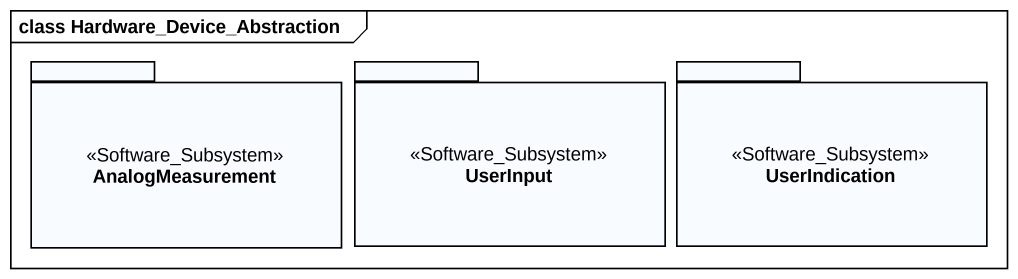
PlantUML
@startuml
mainframe class Hardware_Device_Abstraction
package AnalogMeasurement <<Software_Subsystem>> {
}
package UserInput <<Software_Subsystem>> {
}
package UserIndication <<Software_Subsystem>> {
}
@enduml
